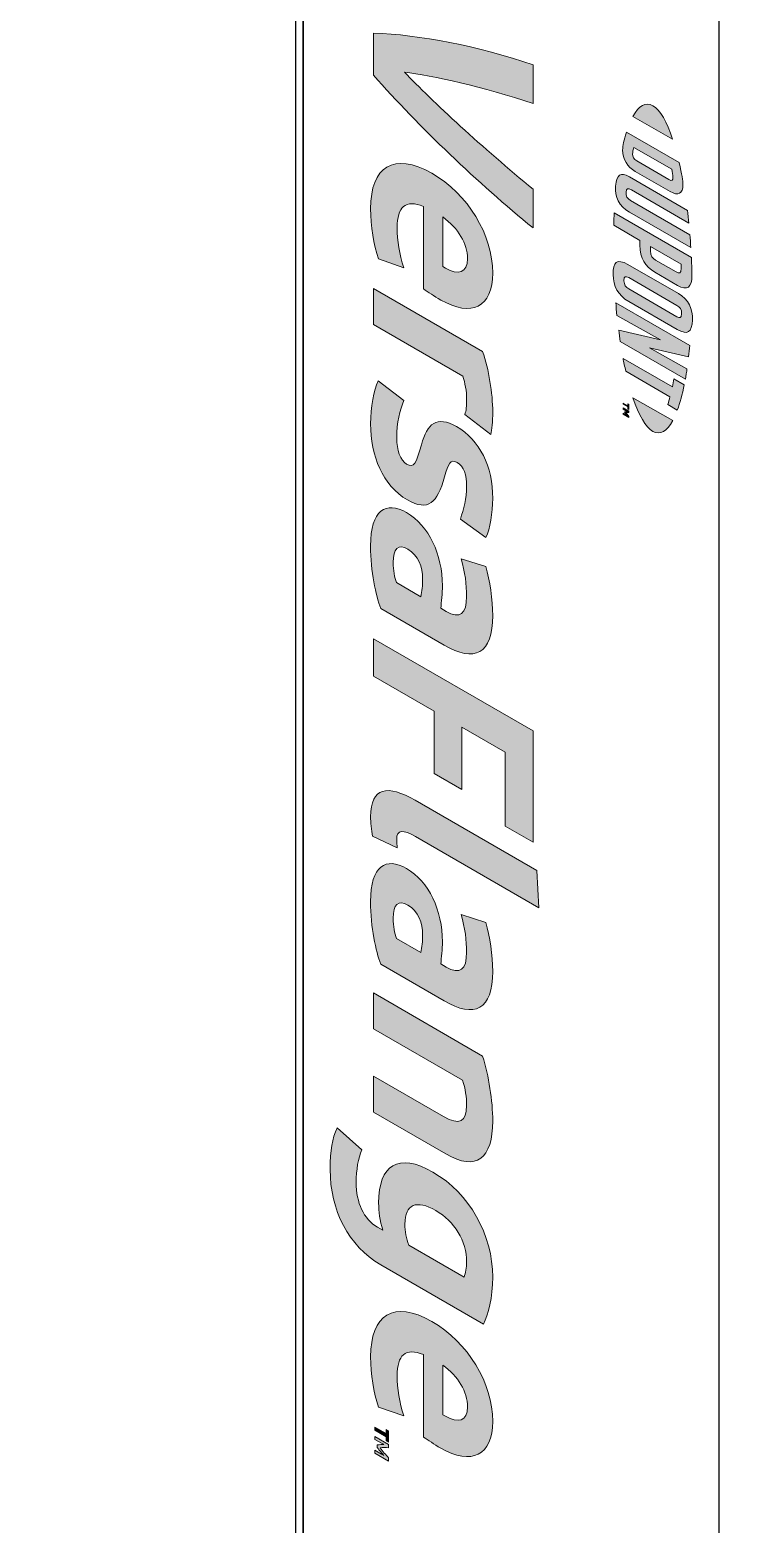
# Model space of a CAD drawing. Header units: inches. Extents: x -20.8 to 74.7, y -53.7 to 19.1.
# Drawn here: x 0.592 to 1.071, y -27.158 to -26.138 of the extents above; entities that cross this region are included whole.
import ezdxf

# ---------------------------------------------------------------- set-up
doc = ezdxf.new("R2010")
doc.units = ezdxf.units.IN
doc.header["$MEASUREMENT"] = 0
doc.layers.add('G-ANNO-TTLB', color=7, linetype='Continuous', lineweight=0)
doc.layers.add('TYVEK', color=7, linetype='Continuous', lineweight=0)

# ---------------------------------------------------------------- blocks, each defined once
blk = doc.blocks.new('Block_385')
at = {"layer": 'TYVEK', "true_color": 0x18467f, "transparency": 33554687}
h = blk.add_hatch(color=156, dxfattribs=at)
h.dxf.hatch_style = 2
edge = h.paths.add_edge_path()
edge.add_spline(control_points=[(1.0172, -26.19), (1.0123, -26.1871), (1.0076, -26.1899), (1.0036, -26.1973), (1.0036, -26.1973), (1.0307, -26.2129), (1.0307, -26.2129), (1.0268, -26.201), (1.0222, -26.1928), (1.0172, -26.19)], knot_values=[0, 0, 0, 0, 1, 1, 1, 2, 2, 2, 3, 3, 3, 3], degree=3, periodic=0)
edge.add_line((1.0172, -26.19), (1.0172, -26.19))
h = blk.add_hatch(color=156, dxfattribs=at)
h.dxf.hatch_style = 2
edge = h.paths.add_edge_path()
edge.add_spline(control_points=[(1.0062, -26.2277), (1.0041, -26.2265), (1.0034, -26.2247), (1.0034, -26.223), (1.0034, -26.2216), (1.0038, -26.2198), (1.0042, -26.2184), (1.0042, -26.2184), (1.0301, -26.2333), (1.0301, -26.2333), (1.0305, -26.2352), (1.0309, -26.2375), (1.0309, -26.2389), (1.0309, -26.2406), (1.0303, -26.2416), (1.0282, -26.2404), (1.0282, -26.2404), (1.0062, -26.2277), (1.0062, -26.2277)], knot_values=[0, 0, 0, 0, 1, 1, 1, 2, 2, 2, 3, 3, 3, 4, 4, 4, 5, 5, 5, 6, 6, 6, 6], degree=3, periodic=0)
edge = h.paths.add_edge_path()
edge.add_spline(control_points=[(1.0377, -26.2439), (1.0377, -26.2412), (1.037, -26.2369), (1.0351, -26.2288), (1.0351, -26.2288), (0.9992, -26.2081), (0.9992, -26.2081), (0.9976, -26.2133), (0.9966, -26.2175), (0.9966, -26.2202), (0.9966, -26.2264), (0.9999, -26.2318), (1.0052, -26.2348), (1.0052, -26.2348), (1.0291, -26.2486), (1.0291, -26.2486), (1.0344, -26.2517), (1.0377, -26.2501), (1.0377, -26.2439)], knot_values=[0, 0, 0, 0, 1, 1, 1, 2, 2, 2, 3, 3, 3, 4, 4, 4, 5, 5, 5, 6, 6, 6, 6], degree=3, periodic=0)
edge.add_line((1.0377, -26.2439), (1.0377, -26.2439))
h = blk.add_hatch(color=156, dxfattribs=at)
h.dxf.hatch_style = 2
edge = h.paths.add_edge_path()
edge.add_spline(control_points=[(1.002, -26.2546), (0.9999, -26.2534), (0.9986, -26.2518), (0.9989, -26.249), (0.9992, -26.2462), (1.0003, -26.2461), (1.0027, -26.2475), (1.0027, -26.2475), (1.0418, -26.2701), (1.0418, -26.2701), (1.0416, -26.268), (1.0411, -26.2634), (1.0409, -26.2614), (1.0409, -26.2614), (1.0013, -26.2386), (1.0013, -26.2386), (0.995, -26.2349), (0.9926, -26.237), (0.9917, -26.2449), (0.991, -26.252), (0.9943, -26.2586), (1.0013, -26.2627), (1.0013, -26.2627), (1.0431, -26.2868), (1.0431, -26.2868), (1.043, -26.2852), (1.0427, -26.2797), (1.0425, -26.278), (1.0425, -26.278), (1.002, -26.2546), (1.002, -26.2546)], knot_values=[0, 0, 0, 0, 1, 1, 1, 2, 2, 2, 3, 3, 3, 4, 4, 4, 5, 5, 5, 6, 6, 6, 7, 7, 7, 8, 8, 8, 9, 9, 9, 10, 10, 10, 10], degree=3, periodic=0)
h = blk.add_hatch(color=156, dxfattribs=at)
h.dxf.hatch_style = 2
edge = h.paths.add_edge_path()
edge.add_spline(control_points=[(1.0191, -26.2954), (1.0169, -26.2941), (1.0157, -26.2925), (1.0157, -26.289), (1.0157, -26.289), (1.0157, -26.2861), (1.0157, -26.2861), (1.0157, -26.2861), (1.0365, -26.2981), (1.0365, -26.2981), (1.0365, -26.2994), (1.0366, -26.3001), (1.0366, -26.3009), (1.0366, -26.3047), (1.0353, -26.3047), (1.033, -26.3034), (1.033, -26.3034), (1.0191, -26.2954), (1.0191, -26.2954)], knot_values=[0, 0, 0, 0, 1, 1, 1, 2, 2, 2, 3, 3, 3, 4, 4, 4, 5, 5, 5, 6, 6, 6, 6], degree=3, periodic=0)
edge = h.paths.add_edge_path()
edge.add_spline(control_points=[(1.0439, -26.3057), (1.0439, -26.3042), (1.0437, -26.2987), (1.0435, -26.2936), (1.0435, -26.2936), (0.9909, -26.2632), (0.9909, -26.2632), (0.9908, -26.2649), (0.9906, -26.2692), (0.9905, -26.2715), (0.9905, -26.2715), (1.0084, -26.2819), (1.0084, -26.2819), (1.0084, -26.2819), (1.0084, -26.2852), (1.0084, -26.2852), (1.0084, -26.2941), (1.0119, -26.2998), (1.0186, -26.3036), (1.0186, -26.3036), (1.0341, -26.3126), (1.0341, -26.3126), (1.0406, -26.3164), (1.0439, -26.3141), (1.0439, -26.3057)], knot_values=[0, 0, 0, 0, 1, 1, 1, 2, 2, 2, 3, 3, 3, 4, 4, 4, 5, 5, 5, 6, 6, 6, 7, 7, 7, 8, 8, 8, 8], degree=3, periodic=0)
edge.add_line((1.0439, -26.3057), (1.0439, -26.3057))
h = blk.add_hatch(color=156, dxfattribs=at)
h.dxf.hatch_style = 2
edge = h.paths.add_edge_path()
edge.add_spline(control_points=[(1.0008, -26.315), (0.9987, -26.3138), (0.9976, -26.3124), (0.9975, -26.3094), (0.9974, -26.3062), (0.9986, -26.3061), (1.0008, -26.3073), (1.0008, -26.3073), (1.0336, -26.3263), (1.0336, -26.3263), (1.0357, -26.3275), (1.0369, -26.329), (1.0368, -26.3321), (1.0368, -26.335), (1.0356, -26.3352), (1.0336, -26.334), (1.0336, -26.334), (1.0008, -26.315), (1.0008, -26.315)], knot_values=[0, 0, 0, 0, 1, 1, 1, 2, 2, 2, 3, 3, 3, 4, 4, 4, 5, 5, 5, 6, 6, 6, 6], degree=3, periodic=0)
edge = h.paths.add_edge_path()
edge.add_spline(control_points=[(1.0442, -26.3363), (1.0445, -26.3287), (1.0415, -26.3222), (1.0346, -26.3182), (1.0346, -26.3182), (1.0001, -26.2984), (1.0001, -26.2984), (0.9928, -26.2941), (0.9898, -26.2966), (0.9901, -26.3051), (0.9904, -26.3134), (0.9931, -26.3192), (1.0009, -26.3237), (1.0009, -26.3237), (1.0338, -26.3427), (1.0338, -26.3427), (1.0412, -26.3469), (1.0438, -26.3446), (1.0442, -26.3363)], knot_values=[0, 0, 0, 0, 1, 1, 1, 2, 2, 2, 3, 3, 3, 4, 4, 4, 5, 5, 5, 6, 6, 6, 6], degree=3, periodic=0)
edge.add_line((1.0442, -26.3363), (1.0442, -26.3363))
h = blk.add_hatch(color=156, dxfattribs=at)
h.dxf.hatch_style = 2
edge = h.paths.add_edge_path()
edge.add_spline(control_points=[(1.0149, -26.3553), (1.0149, -26.3553), (1.0416, -26.3613), (1.0416, -26.3613), (1.0419, -26.3589), (1.0422, -26.356), (1.0424, -26.3537), (1.0424, -26.3537), (0.9919, -26.3246), (0.9919, -26.3246), (0.9921, -26.3264), (0.9925, -26.3309), (0.9927, -26.3332), (0.9927, -26.3332), (1.0225, -26.3497), (1.0225, -26.3497), (1.0225, -26.3497), (0.9939, -26.3432), (0.9939, -26.3432), (0.9942, -26.3454), (0.9946, -26.3488), (0.995, -26.351), (0.995, -26.351), (1.0394, -26.3767), (1.0394, -26.3767), (1.0397, -26.3747), (1.0403, -26.3712), (1.0405, -26.3695), (1.0405, -26.3695), (1.0149, -26.3553), (1.0149, -26.3553)], knot_values=[0, 0, 0, 0, 1, 1, 1, 2, 2, 2, 3, 3, 3, 4, 4, 4, 5, 5, 5, 6, 6, 6, 7, 7, 7, 8, 8, 8, 9, 9, 9, 10, 10, 10, 10], degree=3, periodic=0)
h = blk.add_hatch(color=156, dxfattribs=at)
h.dxf.hatch_style = 2
edge = h.paths.add_edge_path()
edge.add_spline(control_points=[(1.0316, -26.3764), (1.0313, -26.3783), (1.0309, -26.3801), (1.0305, -26.3819), (1.0305, -26.3819), (0.9969, -26.3625), (0.9969, -26.3625), (0.9973, -26.3646), (0.9981, -26.3685), (0.9987, -26.3711), (0.9987, -26.3711), (1.0289, -26.3886), (1.0289, -26.3886), (1.0284, -26.3905), (1.0279, -26.3923), (1.0275, -26.3939), (1.0275, -26.3939), (1.0339, -26.3977), (1.0339, -26.3977), (1.0358, -26.3927), (1.0373, -26.3871), (1.0386, -26.3804), (1.0386, -26.3804), (1.0316, -26.3764), (1.0316, -26.3764)], knot_values=[0, 0, 0, 0, 1, 1, 1, 2, 2, 2, 3, 3, 3, 4, 4, 4, 5, 5, 5, 6, 6, 6, 7, 7, 7, 8, 8, 8, 8], degree=3, periodic=0)
h = blk.add_hatch(color=156, dxfattribs=at)
h.dxf.hatch_style = 2
edge = h.paths.add_edge_path()
edge.add_spline(control_points=[(1.0009, -26.3984), (1.0009, -26.3984), (1.0009, -26.3993), (1.0009, -26.3993), (1.0009, -26.3993), (0.9991, -26.3996), (0.9991, -26.3996), (0.9991, -26.3996), (1.0009, -26.402), (1.0009, -26.402), (1.0009, -26.402), (1.0009, -26.4029), (1.0009, -26.4029), (1.0009, -26.4029), (0.997, -26.4006), (0.997, -26.4006), (0.997, -26.4006), (0.997, -26.3998), (0.997, -26.3998), (0.997, -26.3998), (0.9998, -26.4014), (0.9998, -26.4014), (0.9998, -26.4014), (0.9979, -26.3989), (0.9979, -26.3989), (0.9979, -26.3989), (0.9979, -26.3989), (0.9979, -26.3989), (0.9979, -26.3989), (0.9998, -26.3986), (0.9998, -26.3986), (0.9998, -26.3986), (0.997, -26.397), (0.997, -26.397), (0.997, -26.397), (0.997, -26.3961), (0.997, -26.3961), (0.997, -26.3961), (1.0009, -26.3984), (1.0009, -26.3984)], knot_values=[0, 0, 0, 0, 1, 1, 1, 2, 2, 2, 3, 3, 3, 4, 4, 4, 5, 5, 5, 6, 6, 6, 7, 7, 7, 8, 8, 8, 9, 9, 9, 10, 10, 10, 11, 11, 11, 12, 12, 12, 13, 13, 13, 13], degree=3, periodic=0)
edge = h.paths.add_edge_path()
edge.add_spline(control_points=[(1.0002, -26.3948), (1.0002, -26.3948), (1.0002, -26.3934), (1.0002, -26.3934), (1.0002, -26.3934), (1.0009, -26.3938), (1.0009, -26.3938), (1.0009, -26.3938), (1.0009, -26.3974), (1.0009, -26.3974), (1.0009, -26.3974), (1.0002, -26.397), (1.0002, -26.397), (1.0002, -26.397), (1.0002, -26.3956), (1.0002, -26.3956), (1.0002, -26.3956), (0.997, -26.3938), (0.997, -26.3938), (0.997, -26.3938), (0.997, -26.3929), (0.997, -26.3929), (0.997, -26.3929), (1.0002, -26.3948), (1.0002, -26.3948)], knot_values=[0, 0, 0, 0, 1, 1, 1, 2, 2, 2, 3, 3, 3, 4, 4, 4, 5, 5, 5, 6, 6, 6, 7, 7, 7, 8, 8, 8, 8], degree=3, periodic=0)
h = blk.add_hatch(color=156, dxfattribs=at)
h.dxf.hatch_style = 2
edge = h.paths.add_edge_path()
edge.add_spline(control_points=[(1.0172, -26.4123), (1.0123, -26.4094), (1.0076, -26.4012), (1.0036, -26.3893), (1.0036, -26.3893), (1.0308, -26.4049), (1.0308, -26.4049), (1.0268, -26.4123), (1.0222, -26.4151), (1.0172, -26.4123)], knot_values=[0, 0, 0, 0, 1, 1, 1, 2, 2, 2, 3, 3, 3, 3], degree=3, periodic=0)
edge.add_line((1.0172, -26.4123), (1.0172, -26.4123))
at = {"layer": 'TYVEK'}
for points, knots in [([(1.0172, -26.19), (1.0123, -26.1871), (1.0076, -26.1899), (1.0036, -26.1973), (1.0036, -26.1973), (1.0307, -26.2129), (1.0307, -26.2129), (1.0268, -26.201), (1.0222, -26.1928), (1.0172, -26.19)], [0, 0, 0, 0, 1, 1, 1, 2, 2, 2, 3, 3, 3, 3]), ([(1.0377, -26.2439), (1.0377, -26.2412), (1.037, -26.2369), (1.0351, -26.2288), (1.0351, -26.2288), (0.9992, -26.2081), (0.9992, -26.2081), (0.9976, -26.2133), (0.9966, -26.2175), (0.9966, -26.2202), (0.9966, -26.2264), (0.9999, -26.2318), (1.0052, -26.2348), (1.0052, -26.2348), (1.0291, -26.2486), (1.0291, -26.2486), (1.0344, -26.2517), (1.0377, -26.2501), (1.0377, -26.2439)], [0, 0, 0, 0, 1, 1, 1, 2, 2, 2, 3, 3, 3, 4, 4, 4, 5, 5, 5, 6, 6, 6, 6]), ([(1.0062, -26.2277), (1.0041, -26.2265), (1.0034, -26.2247), (1.0034, -26.223), (1.0034, -26.2216), (1.0038, -26.2198), (1.0042, -26.2184), (1.0042, -26.2184), (1.0301, -26.2333), (1.0301, -26.2333), (1.0305, -26.2352), (1.0309, -26.2375), (1.0309, -26.2389), (1.0309, -26.2406), (1.0303, -26.2416), (1.0282, -26.2404), (1.0282, -26.2404), (1.0062, -26.2277), (1.0062, -26.2277)], [0, 0, 0, 0, 1, 1, 1, 2, 2, 2, 3, 3, 3, 4, 4, 4, 5, 5, 5, 6, 6, 6, 6]), ([(1.002, -26.2546), (0.9999, -26.2534), (0.9986, -26.2518), (0.9989, -26.249), (0.9992, -26.2462), (1.0003, -26.2461), (1.0027, -26.2475), (1.0027, -26.2475), (1.0418, -26.2701), (1.0418, -26.2701), (1.0416, -26.268), (1.0411, -26.2634), (1.0409, -26.2614), (1.0409, -26.2614), (1.0013, -26.2386), (1.0013, -26.2386), (0.995, -26.2349), (0.9926, -26.237), (0.9917, -26.2449), (0.991, -26.252), (0.9943, -26.2586), (1.0013, -26.2627), (1.0013, -26.2627), (1.0431, -26.2868), (1.0431, -26.2868), (1.043, -26.2852), (1.0427, -26.2797), (1.0425, -26.278), (1.0425, -26.278), (1.002, -26.2546), (1.002, -26.2546)], [0, 0, 0, 0, 1, 1, 1, 2, 2, 2, 3, 3, 3, 4, 4, 4, 5, 5, 5, 6, 6, 6, 7, 7, 7, 8, 8, 8, 9, 9, 9, 10, 10, 10, 10]), ([(1.0439, -26.3057), (1.0439, -26.3042), (1.0437, -26.2987), (1.0435, -26.2936), (1.0435, -26.2936), (0.9909, -26.2632), (0.9909, -26.2632), (0.9908, -26.2649), (0.9906, -26.2692), (0.9905, -26.2715), (0.9905, -26.2715), (1.0084, -26.2819), (1.0084, -26.2819), (1.0084, -26.2819), (1.0084, -26.2852), (1.0084, -26.2852), (1.0084, -26.2941), (1.0119, -26.2998), (1.0186, -26.3036), (1.0186, -26.3036), (1.0341, -26.3126), (1.0341, -26.3126), (1.0406, -26.3164), (1.0439, -26.3141), (1.0439, -26.3057)], [0, 0, 0, 0, 1, 1, 1, 2, 2, 2, 3, 3, 3, 4, 4, 4, 5, 5, 5, 6, 6, 6, 7, 7, 7, 8, 8, 8, 8]), ([(1.0191, -26.2954), (1.0169, -26.2941), (1.0157, -26.2925), (1.0157, -26.289), (1.0157, -26.289), (1.0157, -26.2861), (1.0157, -26.2861), (1.0157, -26.2861), (1.0365, -26.2981), (1.0365, -26.2981), (1.0365, -26.2994), (1.0366, -26.3001), (1.0366, -26.3009), (1.0366, -26.3047), (1.0353, -26.3047), (1.033, -26.3034), (1.033, -26.3034), (1.0191, -26.2954), (1.0191, -26.2954)], [0, 0, 0, 0, 1, 1, 1, 2, 2, 2, 3, 3, 3, 4, 4, 4, 5, 5, 5, 6, 6, 6, 6]), ([(1.0442, -26.3363), (1.0445, -26.3287), (1.0415, -26.3222), (1.0346, -26.3182), (1.0346, -26.3182), (1.0001, -26.2984), (1.0001, -26.2984), (0.9928, -26.2941), (0.9898, -26.2966), (0.9901, -26.3051), (0.9904, -26.3134), (0.9931, -26.3192), (1.0009, -26.3237), (1.0009, -26.3237), (1.0338, -26.3427), (1.0338, -26.3427), (1.0412, -26.3469), (1.0438, -26.3446), (1.0442, -26.3363)], [0, 0, 0, 0, 1, 1, 1, 2, 2, 2, 3, 3, 3, 4, 4, 4, 5, 5, 5, 6, 6, 6, 6]), ([(1.0008, -26.315), (0.9987, -26.3138), (0.9976, -26.3124), (0.9975, -26.3094), (0.9974, -26.3062), (0.9986, -26.3061), (1.0008, -26.3073), (1.0008, -26.3073), (1.0336, -26.3263), (1.0336, -26.3263), (1.0357, -26.3275), (1.0369, -26.329), (1.0368, -26.3321), (1.0368, -26.335), (1.0356, -26.3352), (1.0336, -26.334), (1.0336, -26.334), (1.0008, -26.315), (1.0008, -26.315)], [0, 0, 0, 0, 1, 1, 1, 2, 2, 2, 3, 3, 3, 4, 4, 4, 5, 5, 5, 6, 6, 6, 6]), ([(1.0149, -26.3553), (1.0149, -26.3553), (1.0416, -26.3613), (1.0416, -26.3613), (1.0419, -26.3589), (1.0422, -26.356), (1.0424, -26.3537), (1.0424, -26.3537), (0.9919, -26.3246), (0.9919, -26.3246), (0.9921, -26.3264), (0.9925, -26.3309), (0.9927, -26.3332), (0.9927, -26.3332), (1.0225, -26.3497), (1.0225, -26.3497), (1.0225, -26.3497), (0.9939, -26.3432), (0.9939, -26.3432), (0.9942, -26.3454), (0.9946, -26.3488), (0.995, -26.351), (0.995, -26.351), (1.0394, -26.3767), (1.0394, -26.3767), (1.0397, -26.3747), (1.0403, -26.3712), (1.0405, -26.3695), (1.0405, -26.3695), (1.0149, -26.3553), (1.0149, -26.3553)], [0, 0, 0, 0, 1, 1, 1, 2, 2, 2, 3, 3, 3, 4, 4, 4, 5, 5, 5, 6, 6, 6, 7, 7, 7, 8, 8, 8, 9, 9, 9, 10, 10, 10, 10]), ([(1.0316, -26.3764), (1.0313, -26.3783), (1.0309, -26.3801), (1.0305, -26.3819), (1.0305, -26.3819), (0.9969, -26.3625), (0.9969, -26.3625), (0.9973, -26.3646), (0.9981, -26.3685), (0.9987, -26.3711), (0.9987, -26.3711), (1.0289, -26.3886), (1.0289, -26.3886), (1.0284, -26.3905), (1.0279, -26.3923), (1.0275, -26.3939), (1.0275, -26.3939), (1.0339, -26.3977), (1.0339, -26.3977), (1.0358, -26.3927), (1.0373, -26.3871), (1.0386, -26.3804), (1.0386, -26.3804), (1.0316, -26.3764), (1.0316, -26.3764)], [0, 0, 0, 0, 1, 1, 1, 2, 2, 2, 3, 3, 3, 4, 4, 4, 5, 5, 5, 6, 6, 6, 7, 7, 7, 8, 8, 8, 8]), ([(1.0002, -26.3948), (1.0002, -26.3948), (1.0002, -26.3934), (1.0002, -26.3934), (1.0002, -26.3934), (1.0009, -26.3938), (1.0009, -26.3938), (1.0009, -26.3938), (1.0009, -26.3974), (1.0009, -26.3974), (1.0009, -26.3974), (1.0002, -26.397), (1.0002, -26.397), (1.0002, -26.397), (1.0002, -26.3956), (1.0002, -26.3956), (1.0002, -26.3956), (0.997, -26.3938), (0.997, -26.3938), (0.997, -26.3938), (0.997, -26.3929), (0.997, -26.3929), (0.997, -26.3929), (1.0002, -26.3948), (1.0002, -26.3948)], [0, 0, 0, 0, 1, 1, 1, 2, 2, 2, 3, 3, 3, 4, 4, 4, 5, 5, 5, 6, 6, 6, 7, 7, 7, 8, 8, 8, 8]), ([(1.0172, -26.4123), (1.0123, -26.4094), (1.0076, -26.4012), (1.0036, -26.3893), (1.0036, -26.3893), (1.0308, -26.4049), (1.0308, -26.4049), (1.0268, -26.4123), (1.0222, -26.4151), (1.0172, -26.4123)], [0, 0, 0, 0, 1, 1, 1, 2, 2, 2, 3, 3, 3, 3]), ([(1.0009, -26.3984), (1.0009, -26.3984), (1.0009, -26.3993), (1.0009, -26.3993), (1.0009, -26.3993), (0.9991, -26.3996), (0.9991, -26.3996), (0.9991, -26.3996), (1.0009, -26.402), (1.0009, -26.402), (1.0009, -26.402), (1.0009, -26.4029), (1.0009, -26.4029), (1.0009, -26.4029), (0.997, -26.4006), (0.997, -26.4006), (0.997, -26.4006), (0.997, -26.3998), (0.997, -26.3998), (0.997, -26.3998), (0.9998, -26.4014), (0.9998, -26.4014), (0.9998, -26.4014), (0.9979, -26.3989), (0.9979, -26.3989), (0.9979, -26.3989), (0.9979, -26.3989), (0.9979, -26.3989), (0.9979, -26.3989), (0.9998, -26.3986), (0.9998, -26.3986), (0.9998, -26.3986), (0.997, -26.397), (0.997, -26.397), (0.997, -26.397), (0.997, -26.3961), (0.997, -26.3961), (0.997, -26.3961), (1.0009, -26.3984), (1.0009, -26.3984)], [0, 0, 0, 0, 1, 1, 1, 2, 2, 2, 3, 3, 3, 4, 4, 4, 5, 5, 5, 6, 6, 6, 7, 7, 7, 8, 8, 8, 9, 9, 9, 10, 10, 10, 11, 11, 11, 12, 12, 12, 13, 13, 13, 13])]:
    blk.add_open_spline(points, degree=3, knots=knots, dxfattribs=at)
blk = doc.blocks.new('Block_387')
at = {"layer": 'TYVEK', "true_color": 0x18467f, "transparency": 33554687}
h = blk.add_hatch(color=156, dxfattribs=at)
h.dxf.hatch_style = 2
h.paths.add_polyline_path([(0.8354, -27.0963), (0.8354, -27.0935), (0.837, -27.0944), (0.837, -27.1023), (0.8354, -27.1014), (0.8354, -27.0985), (0.8276, -27.094), (0.8276, -27.0919)])
h = blk.add_hatch(color=156, dxfattribs=at)
h.dxf.hatch_style = 2
edge = h.paths.add_edge_path()
edge.add_spline(control_points=[(0.837, -27.1151), (0.837, -27.1151), (0.8276, -27.1097), (0.8276, -27.1097), (0.8276, -27.1097), (0.8276, -27.1077), (0.8276, -27.1077), (0.8276, -27.1077), (0.8321, -27.1103), (0.8321, -27.1103), (0.8327, -27.1106), (0.8333, -27.111), (0.8338, -27.1114), (0.8324, -27.1098), (0.8308, -27.1079), (0.8292, -27.1058), (0.8292, -27.1058), (0.8292, -27.1041), (0.8292, -27.1041), (0.8309, -27.1039), (0.8324, -27.1038), (0.8338, -27.1038), (0.8333, -27.1036), (0.8327, -27.1033), (0.8321, -27.103), (0.8321, -27.103), (0.8276, -27.1004), (0.8276, -27.1004), (0.8276, -27.1004), (0.8276, -27.0984), (0.8276, -27.0984), (0.8276, -27.0984), (0.837, -27.1038), (0.837, -27.1038), (0.837, -27.1038), (0.837, -27.106), (0.837, -27.106), (0.8349, -27.1058), (0.8332, -27.1058), (0.8312, -27.1061), (0.8332, -27.1087), (0.8349, -27.1107), (0.837, -27.1129), (0.837, -27.1129), (0.837, -27.1151), (0.837, -27.1151)], knot_values=[0, 0, 0, 0, 1, 1, 1, 2, 2, 2, 3, 3, 3, 4, 4, 4, 5, 5, 5, 6, 6, 6, 7, 7, 7, 8, 8, 8, 9, 9, 9, 10, 10, 10, 11, 11, 11, 12, 12, 12, 13, 13, 13, 14, 14, 14, 15, 15, 15, 15], degree=3, periodic=0)
at = {"layer": 'TYVEK'}
blk.add_lwpolyline([(0.8354, -27.0963), (0.8354, -27.0935), (0.837, -27.0944), (0.837, -27.1023), (0.8354, -27.1014), (0.8354, -27.0985), (0.8276, -27.094), (0.8276, -27.0919)], close=True, dxfattribs=at)
blk.add_open_spline([(0.837, -27.1151), (0.837, -27.1151), (0.8276, -27.1097), (0.8276, -27.1097), (0.8276, -27.1097), (0.8276, -27.1077), (0.8276, -27.1077), (0.8276, -27.1077), (0.8321, -27.1103), (0.8321, -27.1103), (0.8327, -27.1106), (0.8333, -27.111), (0.8338, -27.1114), (0.8324, -27.1098), (0.8308, -27.1079), (0.8292, -27.1058), (0.8292, -27.1058), (0.8292, -27.1041), (0.8292, -27.1041), (0.8309, -27.1039), (0.8324, -27.1038), (0.8338, -27.1038), (0.8333, -27.1036), (0.8327, -27.1033), (0.8321, -27.103), (0.8321, -27.103), (0.8276, -27.1004), (0.8276, -27.1004), (0.8276, -27.1004), (0.8276, -27.0984), (0.8276, -27.0984), (0.8276, -27.0984), (0.837, -27.1038), (0.837, -27.1038), (0.837, -27.1038), (0.837, -27.106), (0.837, -27.106), (0.8349, -27.1058), (0.8332, -27.1058), (0.8312, -27.1061), (0.8332, -27.1087), (0.8349, -27.1107), (0.837, -27.1129), (0.837, -27.1129), (0.837, -27.1151), (0.837, -27.1151)], degree=3, knots=[0, 0, 0, 0, 1, 1, 1, 2, 2, 2, 3, 3, 3, 4, 4, 4, 5, 5, 5, 6, 6, 6, 7, 7, 7, 8, 8, 8, 9, 9, 9, 10, 10, 10, 11, 11, 11, 12, 12, 12, 13, 13, 13, 14, 14, 14, 15, 15, 15, 15], dxfattribs=at)
blk = doc.blocks.new('Block_388')
at = {"layer": 'TYVEK', "true_color": 0x18467f, "transparency": 33554687}
h = blk.add_hatch(color=156, dxfattribs=at)
h.dxf.hatch_style = 2
edge = h.paths.add_edge_path()
edge.add_spline(control_points=[(0.8266, -26.1405), (0.8577, -26.1413), (0.8983, -26.1494), (0.9355, -26.162), (0.9355, -26.162), (0.9355, -26.1884), (0.9355, -26.1884), (0.902, -26.1775), (0.8664, -26.169), (0.8479, -26.1671), (0.8664, -26.1867), (0.902, -26.2194), (0.9355, -26.247), (0.9355, -26.247), (0.9355, -26.2734), (0.9355, -26.2734), (0.8983, -26.2431), (0.8577, -26.2043), (0.8266, -26.1692), (0.8266, -26.1692), (0.8266, -26.1405), (0.8266, -26.1405)], knot_values=[0, 0, 0, 0, 1, 1, 1, 2, 2, 2, 3, 3, 3, 4, 4, 4, 5, 5, 5, 6, 6, 6, 7, 7, 7, 7], degree=3, periodic=0)
h = blk.add_hatch(color=156, dxfattribs=at)
h.dxf.hatch_style = 2
edge = h.paths.add_edge_path()
edge.add_spline(control_points=[(0.8739, -26.2659), (0.8739, -26.2659), (0.8739, -26.2998), (0.8739, -26.2998), (0.8739, -26.2998), (0.8758, -26.3008), (0.8758, -26.3008), (0.8845, -26.3059), (0.8908, -26.3042), (0.8908, -26.2944), (0.8908, -26.284), (0.8845, -26.2736), (0.8739, -26.2659)], knot_values=[0, 0, 0, 0, 1, 1, 1, 2, 2, 2, 3, 3, 3, 4, 4, 4, 4], degree=3, periodic=0)
edge = h.paths.add_edge_path()
edge.add_spline(control_points=[(0.83, -26.2946), (0.8269, -26.2849), (0.8247, -26.2721), (0.8247, -26.2603), (0.8247, -26.2316), (0.8406, -26.2212), (0.8664, -26.2361), (0.8912, -26.2503), (0.908, -26.2781), (0.908, -26.3043), (0.908, -26.3276), (0.8935, -26.3346), (0.8726, -26.3226), (0.868, -26.3199), (0.8639, -26.3172), (0.8608, -26.315), (0.8608, -26.315), (0.8608, -26.2587), (0.8608, -26.2587), (0.8484, -26.2538), (0.8428, -26.259), (0.8428, -26.2732), (0.8428, -26.282), (0.8445, -26.2913), (0.8473, -26.3006), (0.8473, -26.3006), (0.83, -26.2946), (0.83, -26.2946)], knot_values=[0, 0, 0, 0, 1, 1, 1, 2, 2, 2, 3, 3, 3, 4, 4, 4, 5, 5, 5, 6, 6, 6, 7, 7, 7, 8, 8, 8, 9, 9, 9, 9], degree=3, periodic=0)
h = blk.add_hatch(color=156, dxfattribs=at)
h.dxf.hatch_style = 2
edge = h.paths.add_edge_path()
edge.add_spline(control_points=[(0.908, -26.3991), (0.908, -26.4055), (0.9073, -26.4113), (0.9066, -26.4144), (0.9066, -26.4144), (0.889, -26.4007), (0.889, -26.4007), (0.8899, -26.3982), (0.8902, -26.3946), (0.8902, -26.3909), (0.8902, -26.3843), (0.8891, -26.3792), (0.8876, -26.3745), (0.8876, -26.3745), (0.8266, -26.3393), (0.8266, -26.3393), (0.8266, -26.3393), (0.8266, -26.3147), (0.8266, -26.3147), (0.8266, -26.3147), (0.9011, -26.3577), (0.9011, -26.3577), (0.9053, -26.3698), (0.908, -26.3863), (0.908, -26.3991)], knot_values=[0, 0, 0, 0, 1, 1, 1, 2, 2, 2, 3, 3, 3, 4, 4, 4, 5, 5, 5, 6, 6, 6, 7, 7, 7, 8, 8, 8, 8], degree=3, periodic=0)
h = blk.add_hatch(color=156, dxfattribs=at)
h.dxf.hatch_style = 2
edge = h.paths.add_edge_path()
edge.add_spline(control_points=[(0.886, -26.4721), (0.8882, -26.4651), (0.8902, -26.4583), (0.8902, -26.4497), (0.8902, -26.4422), (0.8884, -26.4361), (0.8838, -26.4335), (0.8792, -26.4308), (0.8778, -26.4341), (0.8751, -26.4433), (0.8702, -26.4611), (0.8641, -26.4672), (0.8498, -26.459), (0.833, -26.4493), (0.8247, -26.4288), (0.8247, -26.4071), (0.8247, -26.3957), (0.8268, -26.3842), (0.8299, -26.3778), (0.8299, -26.3778), (0.8474, -26.3913), (0.8474, -26.3913), (0.8448, -26.3976), (0.8425, -26.4063), (0.8425, -26.4168), (0.8425, -26.425), (0.845, -26.4321), (0.8493, -26.4346), (0.8544, -26.4376), (0.8558, -26.434), (0.8594, -26.4214), (0.8632, -26.4071), (0.8698, -26.4012), (0.8834, -26.409), (0.8992, -26.4182), (0.908, -26.4362), (0.908, -26.458), (0.908, -26.4681), (0.9061, -26.4787), (0.9034, -26.4848), (0.9034, -26.4848), (0.886, -26.4721), (0.886, -26.4721)], knot_values=[0, 0, 0, 0, 1, 1, 1, 2, 2, 2, 3, 3, 3, 4, 4, 4, 5, 5, 5, 6, 6, 6, 7, 7, 7, 8, 8, 8, 9, 9, 9, 10, 10, 10, 11, 11, 11, 12, 12, 12, 13, 13, 13, 14, 14, 14, 14], degree=3, periodic=0)
h = blk.add_hatch(color=156, dxfattribs=at)
h.dxf.hatch_style = 2
edge = h.paths.add_edge_path()
edge.add_spline(control_points=[(0.8423, -26.5155), (0.8423, -26.5155), (0.859, -26.5251), (0.859, -26.5251), (0.8597, -26.5214), (0.8602, -26.5174), (0.8602, -26.5131), (0.8602, -26.5049), (0.8574, -26.4969), (0.8501, -26.4927), (0.8436, -26.4889), (0.8401, -26.4923), (0.8401, -26.5017), (0.8401, -26.5071), (0.8411, -26.5121), (0.8423, -26.5155)], knot_values=[0, 0, 0, 0, 1, 1, 1, 2, 2, 2, 3, 3, 3, 4, 4, 4, 5, 5, 5, 5], degree=3, periodic=0)
edge = h.paths.add_edge_path()
edge.add_spline(control_points=[(0.8247, -26.4904), (0.8247, -26.4659), (0.8352, -26.4596), (0.8492, -26.4677), (0.8646, -26.4766), (0.8736, -26.4963), (0.8737, -26.5177), (0.8737, -26.5227), (0.8731, -26.5288), (0.8725, -26.5329), (0.8725, -26.5329), (0.8762, -26.5351), (0.8762, -26.5351), (0.8857, -26.5405), (0.8902, -26.5369), (0.8902, -26.5249), (0.8902, -26.5171), (0.8891, -26.5081), (0.8865, -26.4993), (0.8865, -26.4993), (0.9033, -26.5045), (0.9033, -26.5045), (0.9061, -26.5138), (0.908, -26.5272), (0.908, -26.538), (0.908, -26.5643), (0.8958, -26.5703), (0.8748, -26.5581), (0.8748, -26.5581), (0.8316, -26.5332), (0.8316, -26.5332), (0.8283, -26.524), (0.8247, -26.5082), (0.8247, -26.4904)], knot_values=[0, 0, 0, 0, 1, 1, 1, 2, 2, 2, 3, 3, 3, 4, 4, 4, 5, 5, 5, 6, 6, 6, 7, 7, 7, 8, 8, 8, 9, 9, 9, 10, 10, 10, 11, 11, 11, 11], degree=3, periodic=0)
h = blk.add_hatch(color=156, dxfattribs=at)
h.dxf.hatch_style = 2
edge = h.paths.add_edge_path()
edge.add_spline(control_points=[(0.8266, -26.5538), (0.8266, -26.5538), (0.9355, -26.6167), (0.9355, -26.6167), (0.9355, -26.6167), (0.9355, -26.6927), (0.9355, -26.6927), (0.9355, -26.6927), (0.9165, -26.6817), (0.9165, -26.6817), (0.9165, -26.6817), (0.9165, -26.6312), (0.9165, -26.6312), (0.9165, -26.6312), (0.887, -26.6142), (0.887, -26.6142), (0.887, -26.6142), (0.887, -26.6566), (0.887, -26.6566), (0.887, -26.6566), (0.868, -26.6457), (0.868, -26.6457), (0.868, -26.6457), (0.868, -26.6032), (0.868, -26.6032), (0.868, -26.6032), (0.8266, -26.5793), (0.8266, -26.5793), (0.8266, -26.5793), (0.8266, -26.5538), (0.8266, -26.5538)], knot_values=[0, 0, 0, 0, 1, 1, 1, 2, 2, 2, 3, 3, 3, 4, 4, 4, 5, 5, 5, 6, 6, 6, 7, 7, 7, 8, 8, 8, 9, 9, 9, 10, 10, 10, 10], degree=3, periodic=0)
h = blk.add_hatch(color=156, dxfattribs=at)
h.dxf.hatch_style = 2
edge = h.paths.add_edge_path()
edge.add_spline(control_points=[(0.8554, -26.6889), (0.847, -26.684), (0.8425, -26.6839), (0.8425, -26.691), (0.8425, -26.6928), (0.8426, -26.6947), (0.8429, -26.6965), (0.8429, -26.6965), (0.826, -26.6885), (0.826, -26.6885), (0.8254, -26.6847), (0.8247, -26.6788), (0.8247, -26.6753), (0.8247, -26.6548), (0.8364, -26.6533), (0.8551, -26.6641), (0.8551, -26.6641), (0.9381, -26.712), (0.9381, -26.712), (0.9381, -26.712), (0.9394, -26.7374), (0.9394, -26.7374), (0.9394, -26.7374), (0.8554, -26.6889), (0.8554, -26.6889)], knot_values=[0, 0, 0, 0, 1, 1, 1, 2, 2, 2, 3, 3, 3, 4, 4, 4, 5, 5, 5, 6, 6, 6, 7, 7, 7, 8, 8, 8, 8], degree=3, periodic=0)
h = blk.add_hatch(color=156, dxfattribs=at)
h.dxf.hatch_style = 2
edge = h.paths.add_edge_path()
edge.add_spline(control_points=[(0.8423, -26.7583), (0.8423, -26.7583), (0.859, -26.768), (0.859, -26.768), (0.8597, -26.7643), (0.8602, -26.7603), (0.8602, -26.756), (0.8602, -26.7478), (0.8574, -26.7398), (0.8501, -26.7356), (0.8436, -26.7318), (0.8401, -26.7352), (0.8401, -26.7446), (0.8401, -26.75), (0.8411, -26.755), (0.8423, -26.7583)], knot_values=[0, 0, 0, 0, 1, 1, 1, 2, 2, 2, 3, 3, 3, 4, 4, 4, 5, 5, 5, 5], degree=3, periodic=0)
edge = h.paths.add_edge_path()
edge.add_spline(control_points=[(0.8247, -26.7332), (0.8247, -26.7088), (0.8352, -26.7025), (0.8492, -26.7106), (0.8646, -26.7195), (0.8736, -26.7391), (0.8737, -26.7606), (0.8737, -26.7656), (0.8731, -26.7717), (0.8725, -26.7758), (0.8725, -26.7758), (0.8762, -26.7779), (0.8762, -26.7779), (0.8857, -26.7834), (0.8902, -26.7798), (0.8902, -26.7678), (0.8902, -26.76), (0.8891, -26.751), (0.8865, -26.7421), (0.8865, -26.7421), (0.9033, -26.7474), (0.9033, -26.7474), (0.9061, -26.7567), (0.908, -26.77), (0.908, -26.7809), (0.908, -26.8071), (0.8958, -26.8131), (0.8748, -26.801), (0.8748, -26.801), (0.8316, -26.776), (0.8316, -26.776), (0.8283, -26.7668), (0.8247, -26.7511), (0.8247, -26.7332)], knot_values=[0, 0, 0, 0, 1, 1, 1, 2, 2, 2, 3, 3, 3, 4, 4, 4, 5, 5, 5, 6, 6, 6, 7, 7, 7, 8, 8, 8, 9, 9, 9, 10, 10, 10, 11, 11, 11, 11], degree=3, periodic=0)
h = blk.add_hatch(color=156, dxfattribs=at)
h.dxf.hatch_style = 2
edge = h.paths.add_edge_path()
edge.add_spline(control_points=[(0.8266, -26.7956), (0.8266, -26.7956), (0.9011, -26.8387), (0.9011, -26.8387), (0.9053, -26.8523), (0.908, -26.8692), (0.908, -26.8829), (0.908, -26.9089), (0.8968, -26.9175), (0.8761, -26.9055), (0.8761, -26.9055), (0.8266, -26.877), (0.8266, -26.877), (0.8266, -26.877), (0.8266, -26.8523), (0.8266, -26.8523), (0.8266, -26.8523), (0.8745, -26.88), (0.8745, -26.88), (0.8852, -26.8862), (0.8902, -26.8834), (0.8902, -26.8725), (0.8902, -26.8668), (0.8893, -26.8609), (0.8874, -26.8552), (0.8874, -26.8552), (0.8266, -26.8201), (0.8266, -26.8201), (0.8266, -26.8201), (0.8266, -26.7956), (0.8266, -26.7956)], knot_values=[0, 0, 0, 0, 1, 1, 1, 2, 2, 2, 3, 3, 3, 4, 4, 4, 5, 5, 5, 6, 6, 6, 7, 7, 7, 8, 8, 8, 9, 9, 9, 10, 10, 10, 10], degree=3, periodic=0)
h = blk.add_hatch(color=156, dxfattribs=at)
h.dxf.hatch_style = 2
edge = h.paths.add_edge_path()
edge.add_spline(control_points=[(0.8481, -26.9534), (0.8481, -26.9584), (0.8492, -26.9631), (0.8507, -26.9677), (0.8507, -26.9677), (0.8885, -26.9896), (0.8885, -26.9896), (0.8894, -26.9867), (0.8902, -26.9832), (0.8902, -26.9793), (0.8902, -26.9647), (0.8818, -26.9515), (0.8691, -26.9441), (0.8562, -26.9366), (0.8481, -26.9396), (0.8481, -26.9534)], knot_values=[0, 0, 0, 0, 1, 1, 1, 2, 2, 2, 3, 3, 3, 4, 4, 4, 5, 5, 5, 5], degree=3, periodic=0)
edge = h.paths.add_edge_path()
edge.add_spline(control_points=[(0.7971, -26.9161), (0.7971, -26.9025), (0.7985, -26.8953), (0.8019, -26.8876), (0.8019, -26.8876), (0.8188, -26.9026), (0.8188, -26.9026), (0.8162, -26.9086), (0.8149, -26.916), (0.8149, -26.925), (0.8149, -26.9387), (0.8199, -26.9499), (0.8294, -26.9554), (0.8294, -26.9554), (0.833, -26.9575), (0.833, -26.9575), (0.8311, -26.9509), (0.8302, -26.9446), (0.8302, -26.9391), (0.8302, -26.9127), (0.8437, -26.9043), (0.8672, -26.9179), (0.8922, -26.9323), (0.908, -26.9608), (0.908, -26.9895), (0.908, -27.0036), (0.9048, -27.0154), (0.9017, -27.0216), (0.9017, -27.0216), (0.8316, -26.9811), (0.8316, -26.9811), (0.8097, -26.9684), (0.7971, -26.9439), (0.7971, -26.9161)], knot_values=[0, 0, 0, 0, 1, 1, 1, 2, 2, 2, 3, 3, 3, 4, 4, 4, 5, 5, 5, 6, 6, 6, 7, 7, 7, 8, 8, 8, 9, 9, 9, 10, 10, 10, 11, 11, 11, 11], degree=3, periodic=0)
h = blk.add_hatch(color=156, dxfattribs=at)
h.dxf.hatch_style = 2
edge = h.paths.add_edge_path()
edge.add_spline(control_points=[(0.8739, -27.0496), (0.8739, -27.0496), (0.8739, -27.0835), (0.8739, -27.0835), (0.8739, -27.0835), (0.8758, -27.0845), (0.8758, -27.0845), (0.8845, -27.0896), (0.8908, -27.0879), (0.8908, -27.0781), (0.8908, -27.0678), (0.8845, -27.0573), (0.8739, -27.0496)], knot_values=[0, 0, 0, 0, 1, 1, 1, 2, 2, 2, 3, 3, 3, 4, 4, 4, 4], degree=3, periodic=0)
edge = h.paths.add_edge_path()
edge.add_spline(control_points=[(0.83, -27.0783), (0.8269, -27.0686), (0.8247, -27.0558), (0.8247, -27.044), (0.8247, -27.0153), (0.8406, -27.0049), (0.8664, -27.0198), (0.8912, -27.0341), (0.908, -27.0618), (0.908, -27.088), (0.908, -27.1113), (0.8935, -27.1183), (0.8726, -27.1063), (0.868, -27.1036), (0.8639, -27.1009), (0.8608, -27.0987), (0.8608, -27.0987), (0.8608, -27.0424), (0.8608, -27.0424), (0.8484, -27.0375), (0.8428, -27.0427), (0.8428, -27.0569), (0.8428, -27.0657), (0.8445, -27.075), (0.8473, -27.0843), (0.8473, -27.0843), (0.83, -27.0783), (0.83, -27.0783)], knot_values=[0, 0, 0, 0, 1, 1, 1, 2, 2, 2, 3, 3, 3, 4, 4, 4, 5, 5, 5, 6, 6, 6, 7, 7, 7, 8, 8, 8, 9, 9, 9, 9], degree=3, periodic=0)
at = {"layer": 'TYVEK'}
for points, knots in [([(0.8266, -26.1405), (0.8577, -26.1413), (0.8983, -26.1494), (0.9355, -26.162), (0.9355, -26.162), (0.9355, -26.1884), (0.9355, -26.1884), (0.902, -26.1775), (0.8664, -26.169), (0.8479, -26.1671), (0.8664, -26.1867), (0.902, -26.2194), (0.9355, -26.247), (0.9355, -26.247), (0.9355, -26.2734), (0.9355, -26.2734), (0.8983, -26.2431), (0.8577, -26.2043), (0.8266, -26.1692), (0.8266, -26.1692), (0.8266, -26.1405), (0.8266, -26.1405)], [0, 0, 0, 0, 1, 1, 1, 2, 2, 2, 3, 3, 3, 4, 4, 4, 5, 5, 5, 6, 6, 6, 7, 7, 7, 7]), ([(0.83, -26.2946), (0.8269, -26.2849), (0.8247, -26.2721), (0.8247, -26.2603), (0.8247, -26.2316), (0.8406, -26.2212), (0.8664, -26.2361), (0.8912, -26.2503), (0.908, -26.2781), (0.908, -26.3043), (0.908, -26.3276), (0.8935, -26.3346), (0.8726, -26.3226), (0.868, -26.3199), (0.8639, -26.3172), (0.8608, -26.315), (0.8608, -26.315), (0.8608, -26.2587), (0.8608, -26.2587), (0.8484, -26.2538), (0.8428, -26.259), (0.8428, -26.2732), (0.8428, -26.282), (0.8445, -26.2913), (0.8473, -26.3006), (0.8473, -26.3006), (0.83, -26.2946), (0.83, -26.2946)], [0, 0, 0, 0, 1, 1, 1, 2, 2, 2, 3, 3, 3, 4, 4, 4, 5, 5, 5, 6, 6, 6, 7, 7, 7, 8, 8, 8, 9, 9, 9, 9]), ([(0.8739, -26.2659), (0.8739, -26.2659), (0.8739, -26.2998), (0.8739, -26.2998), (0.8739, -26.2998), (0.8758, -26.3008), (0.8758, -26.3008), (0.8845, -26.3059), (0.8908, -26.3042), (0.8908, -26.2944), (0.8908, -26.284), (0.8845, -26.2736), (0.8739, -26.2659)], [0, 0, 0, 0, 1, 1, 1, 2, 2, 2, 3, 3, 3, 4, 4, 4, 4]), ([(0.908, -26.3991), (0.908, -26.4055), (0.9073, -26.4113), (0.9066, -26.4144), (0.9066, -26.4144), (0.889, -26.4007), (0.889, -26.4007), (0.8899, -26.3982), (0.8902, -26.3946), (0.8902, -26.3909), (0.8902, -26.3843), (0.8891, -26.3792), (0.8876, -26.3745), (0.8876, -26.3745), (0.8266, -26.3393), (0.8266, -26.3393), (0.8266, -26.3393), (0.8266, -26.3147), (0.8266, -26.3147), (0.8266, -26.3147), (0.9011, -26.3577), (0.9011, -26.3577), (0.9053, -26.3698), (0.908, -26.3863), (0.908, -26.3991)], [0, 0, 0, 0, 1, 1, 1, 2, 2, 2, 3, 3, 3, 4, 4, 4, 5, 5, 5, 6, 6, 6, 7, 7, 7, 8, 8, 8, 8]), ([(0.886, -26.4721), (0.8882, -26.4651), (0.8902, -26.4583), (0.8902, -26.4497), (0.8902, -26.4422), (0.8884, -26.4361), (0.8838, -26.4335), (0.8792, -26.4308), (0.8778, -26.4341), (0.8751, -26.4433), (0.8702, -26.4611), (0.8641, -26.4672), (0.8498, -26.459), (0.833, -26.4493), (0.8247, -26.4288), (0.8247, -26.4071), (0.8247, -26.3957), (0.8268, -26.3842), (0.8299, -26.3778), (0.8299, -26.3778), (0.8474, -26.3913), (0.8474, -26.3913), (0.8448, -26.3976), (0.8425, -26.4063), (0.8425, -26.4168), (0.8425, -26.425), (0.845, -26.4321), (0.8493, -26.4346), (0.8544, -26.4376), (0.8558, -26.434), (0.8594, -26.4214), (0.8632, -26.4071), (0.8698, -26.4012), (0.8834, -26.409), (0.8992, -26.4182), (0.908, -26.4362), (0.908, -26.458), (0.908, -26.4681), (0.9061, -26.4787), (0.9034, -26.4848), (0.9034, -26.4848), (0.886, -26.4721), (0.886, -26.4721)], [0, 0, 0, 0, 1, 1, 1, 2, 2, 2, 3, 3, 3, 4, 4, 4, 5, 5, 5, 6, 6, 6, 7, 7, 7, 8, 8, 8, 9, 9, 9, 10, 10, 10, 11, 11, 11, 12, 12, 12, 13, 13, 13, 14, 14, 14, 14]), ([(0.8247, -26.4904), (0.8247, -26.4659), (0.8352, -26.4596), (0.8492, -26.4677), (0.8646, -26.4766), (0.8736, -26.4963), (0.8737, -26.5177), (0.8737, -26.5227), (0.8731, -26.5288), (0.8725, -26.5329), (0.8725, -26.5329), (0.8762, -26.5351), (0.8762, -26.5351), (0.8857, -26.5405), (0.8902, -26.5369), (0.8902, -26.5249), (0.8902, -26.5171), (0.8891, -26.5081), (0.8865, -26.4993), (0.8865, -26.4993), (0.9033, -26.5045), (0.9033, -26.5045), (0.9061, -26.5138), (0.908, -26.5272), (0.908, -26.538), (0.908, -26.5643), (0.8958, -26.5703), (0.8748, -26.5581), (0.8748, -26.5581), (0.8316, -26.5332), (0.8316, -26.5332), (0.8283, -26.524), (0.8247, -26.5082), (0.8247, -26.4904)], [0, 0, 0, 0, 1, 1, 1, 2, 2, 2, 3, 3, 3, 4, 4, 4, 5, 5, 5, 6, 6, 6, 7, 7, 7, 8, 8, 8, 9, 9, 9, 10, 10, 10, 11, 11, 11, 11]), ([(0.8423, -26.5155), (0.8423, -26.5155), (0.859, -26.5251), (0.859, -26.5251), (0.8597, -26.5214), (0.8602, -26.5174), (0.8602, -26.5131), (0.8602, -26.5049), (0.8574, -26.4969), (0.8501, -26.4927), (0.8436, -26.4889), (0.8401, -26.4923), (0.8401, -26.5017), (0.8401, -26.5071), (0.8411, -26.5121), (0.8423, -26.5155)], [0, 0, 0, 0, 1, 1, 1, 2, 2, 2, 3, 3, 3, 4, 4, 4, 5, 5, 5, 5]), ([(0.8266, -26.5538), (0.8266, -26.5538), (0.9355, -26.6167), (0.9355, -26.6167), (0.9355, -26.6167), (0.9355, -26.6927), (0.9355, -26.6927), (0.9355, -26.6927), (0.9165, -26.6817), (0.9165, -26.6817), (0.9165, -26.6817), (0.9165, -26.6312), (0.9165, -26.6312), (0.9165, -26.6312), (0.887, -26.6142), (0.887, -26.6142), (0.887, -26.6142), (0.887, -26.6566), (0.887, -26.6566), (0.887, -26.6566), (0.868, -26.6457), (0.868, -26.6457), (0.868, -26.6457), (0.868, -26.6032), (0.868, -26.6032), (0.868, -26.6032), (0.8266, -26.5793), (0.8266, -26.5793), (0.8266, -26.5793), (0.8266, -26.5538), (0.8266, -26.5538)], [0, 0, 0, 0, 1, 1, 1, 2, 2, 2, 3, 3, 3, 4, 4, 4, 5, 5, 5, 6, 6, 6, 7, 7, 7, 8, 8, 8, 9, 9, 9, 10, 10, 10, 10]), ([(0.8554, -26.6889), (0.847, -26.684), (0.8425, -26.6839), (0.8425, -26.691), (0.8425, -26.6928), (0.8426, -26.6947), (0.8429, -26.6965), (0.8429, -26.6965), (0.826, -26.6885), (0.826, -26.6885), (0.8254, -26.6847), (0.8247, -26.6788), (0.8247, -26.6753), (0.8247, -26.6548), (0.8364, -26.6533), (0.8551, -26.6641), (0.8551, -26.6641), (0.9381, -26.712), (0.9381, -26.712), (0.9381, -26.712), (0.9394, -26.7374), (0.9394, -26.7374), (0.9394, -26.7374), (0.8554, -26.6889), (0.8554, -26.6889)], [0, 0, 0, 0, 1, 1, 1, 2, 2, 2, 3, 3, 3, 4, 4, 4, 5, 5, 5, 6, 6, 6, 7, 7, 7, 8, 8, 8, 8]), ([(0.8247, -26.7332), (0.8247, -26.7088), (0.8352, -26.7025), (0.8492, -26.7106), (0.8646, -26.7195), (0.8736, -26.7391), (0.8737, -26.7606), (0.8737, -26.7656), (0.8731, -26.7717), (0.8725, -26.7758), (0.8725, -26.7758), (0.8762, -26.7779), (0.8762, -26.7779), (0.8857, -26.7834), (0.8902, -26.7798), (0.8902, -26.7678), (0.8902, -26.76), (0.8891, -26.751), (0.8865, -26.7421), (0.8865, -26.7421), (0.9033, -26.7474), (0.9033, -26.7474), (0.9061, -26.7567), (0.908, -26.77), (0.908, -26.7809), (0.908, -26.8071), (0.8958, -26.8131), (0.8748, -26.801), (0.8748, -26.801), (0.8316, -26.776), (0.8316, -26.776), (0.8283, -26.7668), (0.8247, -26.7511), (0.8247, -26.7332)], [0, 0, 0, 0, 1, 1, 1, 2, 2, 2, 3, 3, 3, 4, 4, 4, 5, 5, 5, 6, 6, 6, 7, 7, 7, 8, 8, 8, 9, 9, 9, 10, 10, 10, 11, 11, 11, 11]), ([(0.8423, -26.7583), (0.8423, -26.7583), (0.859, -26.768), (0.859, -26.768), (0.8597, -26.7643), (0.8602, -26.7603), (0.8602, -26.756), (0.8602, -26.7478), (0.8574, -26.7398), (0.8501, -26.7356), (0.8436, -26.7318), (0.8401, -26.7352), (0.8401, -26.7446), (0.8401, -26.75), (0.8411, -26.755), (0.8423, -26.7583)], [0, 0, 0, 0, 1, 1, 1, 2, 2, 2, 3, 3, 3, 4, 4, 4, 5, 5, 5, 5]), ([(0.8266, -26.7956), (0.8266, -26.7956), (0.9011, -26.8387), (0.9011, -26.8387), (0.9053, -26.8523), (0.908, -26.8692), (0.908, -26.8829), (0.908, -26.9089), (0.8968, -26.9175), (0.8761, -26.9055), (0.8761, -26.9055), (0.8266, -26.877), (0.8266, -26.877), (0.8266, -26.877), (0.8266, -26.8523), (0.8266, -26.8523), (0.8266, -26.8523), (0.8745, -26.88), (0.8745, -26.88), (0.8852, -26.8862), (0.8902, -26.8834), (0.8902, -26.8725), (0.8902, -26.8668), (0.8893, -26.8609), (0.8874, -26.8552), (0.8874, -26.8552), (0.8266, -26.8201), (0.8266, -26.8201), (0.8266, -26.8201), (0.8266, -26.7956), (0.8266, -26.7956)], [0, 0, 0, 0, 1, 1, 1, 2, 2, 2, 3, 3, 3, 4, 4, 4, 5, 5, 5, 6, 6, 6, 7, 7, 7, 8, 8, 8, 9, 9, 9, 10, 10, 10, 10]), ([(0.7971, -26.9161), (0.7971, -26.9025), (0.7985, -26.8953), (0.8019, -26.8876), (0.8019, -26.8876), (0.8188, -26.9026), (0.8188, -26.9026), (0.8162, -26.9086), (0.8149, -26.916), (0.8149, -26.925), (0.8149, -26.9387), (0.8199, -26.9499), (0.8294, -26.9554), (0.8294, -26.9554), (0.833, -26.9575), (0.833, -26.9575), (0.8311, -26.9509), (0.8302, -26.9446), (0.8302, -26.9391), (0.8302, -26.9127), (0.8437, -26.9043), (0.8672, -26.9179), (0.8922, -26.9323), (0.908, -26.9608), (0.908, -26.9895), (0.908, -27.0036), (0.9048, -27.0154), (0.9017, -27.0216), (0.9017, -27.0216), (0.8316, -26.9811), (0.8316, -26.9811), (0.8097, -26.9684), (0.7971, -26.9439), (0.7971, -26.9161)], [0, 0, 0, 0, 1, 1, 1, 2, 2, 2, 3, 3, 3, 4, 4, 4, 5, 5, 5, 6, 6, 6, 7, 7, 7, 8, 8, 8, 9, 9, 9, 10, 10, 10, 11, 11, 11, 11]), ([(0.8481, -26.9534), (0.8481, -26.9584), (0.8492, -26.9631), (0.8507, -26.9677), (0.8507, -26.9677), (0.8885, -26.9896), (0.8885, -26.9896), (0.8894, -26.9867), (0.8902, -26.9832), (0.8902, -26.9793), (0.8902, -26.9647), (0.8818, -26.9515), (0.8691, -26.9441), (0.8562, -26.9366), (0.8481, -26.9396), (0.8481, -26.9534)], [0, 0, 0, 0, 1, 1, 1, 2, 2, 2, 3, 3, 3, 4, 4, 4, 5, 5, 5, 5]), ([(0.83, -27.0783), (0.8269, -27.0686), (0.8247, -27.0558), (0.8247, -27.044), (0.8247, -27.0153), (0.8406, -27.0049), (0.8664, -27.0198), (0.8912, -27.0341), (0.908, -27.0618), (0.908, -27.088), (0.908, -27.1113), (0.8935, -27.1183), (0.8726, -27.1063), (0.868, -27.1036), (0.8639, -27.1009), (0.8608, -27.0987), (0.8608, -27.0987), (0.8608, -27.0424), (0.8608, -27.0424), (0.8484, -27.0375), (0.8428, -27.0427), (0.8428, -27.0569), (0.8428, -27.0657), (0.8445, -27.075), (0.8473, -27.0843), (0.8473, -27.0843), (0.83, -27.0783), (0.83, -27.0783)], [0, 0, 0, 0, 1, 1, 1, 2, 2, 2, 3, 3, 3, 4, 4, 4, 5, 5, 5, 6, 6, 6, 7, 7, 7, 8, 8, 8, 9, 9, 9, 9]), ([(0.8739, -27.0496), (0.8739, -27.0496), (0.8739, -27.0835), (0.8739, -27.0835), (0.8739, -27.0835), (0.8758, -27.0845), (0.8758, -27.0845), (0.8845, -27.0896), (0.8908, -27.0879), (0.8908, -27.0781), (0.8908, -27.0678), (0.8845, -27.0573), (0.8739, -27.0496)], [0, 0, 0, 0, 1, 1, 1, 2, 2, 2, 3, 3, 3, 4, 4, 4, 4])]:
    blk.add_open_spline(points, degree=3, knots=knots, dxfattribs=at)
blk = doc.blocks.new('Block_386')
at = {"layer": 'TYVEK'}
for name in ['Block_388', 'Block_387']:
    blk.add_blockref(name, (0, 0), dxfattribs=at)
blk = doc.blocks.new('Block_384')
at = {"layer": 'TYVEK'}
for name in ['Block_386', 'Block_385']:
    blk.add_blockref(name, (0, 0), dxfattribs=at)

msp = doc.modelspace()

# ---------------------------------------------------------------- hatches: boundary and pattern name
at = {"layer": 'G-ANNO-TTLB', "true_color": 0xb9529f, "transparency": 33554687}
h = msp.add_hatch(color=233, dxfattribs=at)
edge = h.paths.add_edge_path()
edge.add_spline(control_points=[(19.8832, -53.7487), (19.8832, -53.7487), (-20.8169, -53.7487), (-20.8169, -53.7487), (-20.8169, -53.7487), (-20.8169, -19.6134), (-20.8169, -19.6134), (-20.8169, -19.6134), (19.8832, -19.6134), (19.8832, -19.6134), (19.8832, -19.6134), (19.8832, -53.7487), (19.8832, -53.7487)], knot_values=[0, 0, 0, 0, 1, 1, 1, 2, 2, 2, 3, 3, 3, 4, 4, 4, 4], degree=3, periodic=0)
edge = h.paths.add_edge_path()
edge.add_spline(control_points=[(-20.6918, -19.7385), (-20.6918, -19.7385), (-20.6918, -53.6237), (-20.6918, -53.6237), (-20.6918, -53.6237), (19.7581, -53.6237), (19.7581, -53.6237), (19.7581, -53.6237), (19.7581, -19.7385), (19.7581, -19.7385), (19.7581, -19.7385), (-20.6918, -19.7385), (-20.6918, -19.7385)], knot_values=[0, 0, 0, 0, 1, 1, 1, 2, 2, 2, 3, 3, 3, 4, 4, 4, 4], degree=3, periodic=0)
edge.add_line((-20.6918, -19.7385), (-20.6918, -19.7385))

# ---------------------------------------------------------------- linework, layer by layer
at = {"layer": 'G-ANNO-TTLB'}
for points in [[(19.8832, -53.7487), (19.8832, -53.7487), (-20.8169, -53.7487), (-20.8169, -53.7487), (-20.8169, -53.7487), (-20.8169, -19.6134), (-20.8169, -19.6134), (-20.8169, -19.6134), (19.8832, -19.6134), (19.8832, -19.6134), (19.8832, -19.6134), (19.8832, -53.7487), (19.8832, -53.7487)], [(-20.6918, -19.7385), (-20.6918, -19.7385), (-20.6918, -53.6237), (-20.6918, -53.6237), (-20.6918, -53.6237), (19.7581, -53.6237), (19.7581, -53.6237), (19.7581, -53.6237), (19.7581, -19.7385), (19.7581, -19.7385), (19.7581, -19.7385), (-20.6918, -19.7385), (-20.6918, -19.7385)]]:
    msp.add_open_spline(points, degree=3, knots=[0, 0, 0, 0, 1, 1, 1, 2, 2, 2, 3, 3, 3, 4, 4, 4, 4], dxfattribs=at)
at = {"layer": 'TYVEK', "color": 2, "lineweight": 25, "true_color": 0xffff00}
msp.add_line((0.7737, -30.2109), (0.7737, -25.6865), dxfattribs=at)
at = {"layer": 'TYVEK', "color": 1, "lineweight": 25, "true_color": 0xff0000}
msp.add_line((0.7788, -30.2081), (0.7788, -25.6919), dxfattribs=at)
at = {"layer": 'TYVEK', "color": 3, "lineweight": 25, "true_color": 0x00ff00}
msp.add_line((0.7788, -25.8178), (0.7788, -29.8306), dxfattribs=at)
msp.add_lwpolyline([(-0.8127, -29.2893), (-0.8127, -24.7724), (0.7788, -25.6919), (0.7788, -30.2081)], close=True, dxfattribs=at)
at = {"layer": 'TYVEK', "color": 1, "lineweight": 25, "true_color": 0xff0000}
msp.add_lwpolyline([(1.0624, -25.9891), (0.7788, -25.8269), (0.7788, -30.6882), (1.0624, -30.8507)], close=True, dxfattribs=at)

# ---------------------------------------------------------------- block references
at = {"layer": 'TYVEK'}
msp.add_blockref('Block_384', (0, 0), dxfattribs=at)

doc.saveas('drawing.dxf')
